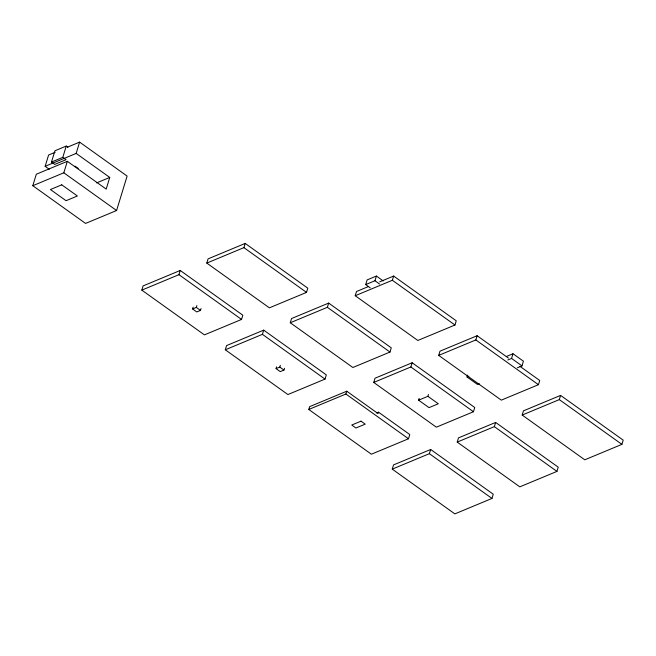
<?xml version="1.0" encoding="UTF-8"?>
<svg xmlns="http://www.w3.org/2000/svg" width="656" height="656" viewBox="0 0 656 656"><rect width="100%" height="100%" fill="white"/><g stroke="black" fill="none" stroke-linecap="round" stroke-linejoin="round"><path stroke-width="0.98" d="M67.396 147.198L79.614 142.114L127.116 176.07L116.588 210.519L85.567 223.425L32.8 185.705L36.31 174.225L67.33 161.319L106.19 189.1L109.757 177.432L76.162 153.414L45.141 166.321L49.241 169.248M45.141 166.321L48.593 155.021L55.178 152.282M51.48 162.073L62.796 157.366L66.051 159.695L54.735 164.41L51.48 162.073L54.932 150.782L66.248 146.067L67.88 147.231M62.796 157.366L66.248 146.067M32.8 185.705L63.821 172.799L67.33 161.319M76.162 153.414L79.614 142.114M141.819 290.132L143.106 285.909L180.228 270.461L242.835 315.208L241.547 319.431L204.426 334.88L141.819 290.132L178.94 274.675L180.228 270.461M201.039 308.574L200.482 310.403L196.767 311.944L192.593 308.96L193.151 307.139M206.788 263.089L208.075 258.874L245.196 243.425L307.803 288.173L306.516 292.396L269.395 307.844L206.788 263.089L243.909 247.64L245.196 243.425M192.593 308.96L196.308 307.418L196.866 305.589M225.295 349.796L226.582 345.581L263.704 330.132L326.311 374.879L325.023 379.102L287.902 394.551L225.295 349.796L262.416 334.347L263.704 330.132M284.499 368.311L283.958 370.066L280.243 371.616L276.069 368.631L276.611 366.876M290.264 322.76L291.551 318.537L328.672 303.088L391.279 347.844L389.992 352.059L352.862 367.508L290.264 322.76L327.385 307.311L328.672 303.088M276.069 368.631L279.784 367.081L280.325 365.326M308.771 409.467L309.624 406.654L346.753 391.206L378.053 413.575L378.487 412.173L409.787 434.551L408.499 438.766L371.378 454.214L308.771 409.467L345.892 394.018L346.753 391.206M379.717 281.842L393.641 276.053L456.248 320.8L454.961 325.023L417.831 340.472L355.224 295.725L356.52 291.502L368.582 286.483M370.246 287.853L365.695 284.597L367.122 279.915L376.405 276.053L383.235 280.932M365.695 284.597L374.97 280.735L376.405 276.053M355.224 295.725L392.354 280.268L393.641 276.053M373.731 382.432L375.027 378.209L412.148 362.76L474.755 407.507L473.468 411.73L436.338 427.179L373.731 382.432L410.861 366.975L412.148 362.76M392.247 469.138L393.534 464.915L430.656 449.467L493.263 494.214L491.975 498.437L454.854 513.886L392.247 469.138L429.368 453.681L430.656 449.467M418.602 400.185L427.884 396.322L438.315 403.776L429.04 407.638L418.602 400.185L419.159 398.356M519.954 366.343L539.724 380.472L538.437 384.695L501.307 400.144L438.7 355.388L439.996 351.173L477.117 335.724L508.425 358.094M427.884 396.322L428.442 394.494M438.7 355.388L475.83 339.939L477.117 335.724M479.298 383.653L477.445 384.424L467.015 376.97L467.58 375.093M457.207 442.095L458.503 437.88L495.624 422.431L558.231 467.179L556.944 471.402L519.814 486.85L457.207 442.095L494.337 426.646L495.624 422.431M507.851 359.972L511.557 358.43L512.992 353.74L523.431 361.202L521.996 365.884L517.354 367.819M522.176 415.059L523.472 410.836L560.593 395.388L623.2 440.143L621.913 444.358L584.783 459.807L522.176 415.059L559.306 399.611L560.593 395.388M96.604 182.909L109.757 177.432M506.498 356.446L512.992 353.74M376.626 412.944L378.487 412.173M467.015 376.97L468.868 376.191M511.557 358.43L521.996 365.884M392.354 280.268L454.961 325.023M475.83 339.939L538.437 384.695M559.306 399.611L621.913 444.358M374.97 280.735L379.529 283.991M243.909 247.64L306.516 292.396M327.385 307.311L389.992 352.059M410.861 366.975L473.468 411.73M494.337 426.646L556.944 471.402M75.014 166.107L78.277 168.436M63.821 172.799L116.588 210.519M178.94 274.675L241.547 319.431M262.416 334.347L325.023 379.102M345.892 394.018L408.499 438.766M429.368 453.681L491.975 498.437M196.308 307.418L200.482 310.403M279.784 367.081L283.958 370.066M61.754 184.828L50.438 189.535L66.067 200.711L77.383 195.996L61.754 184.828M361.046 421.16L351.764 425.022L355.937 428.007L365.22 424.145L361.046 421.16"/></g></svg>
